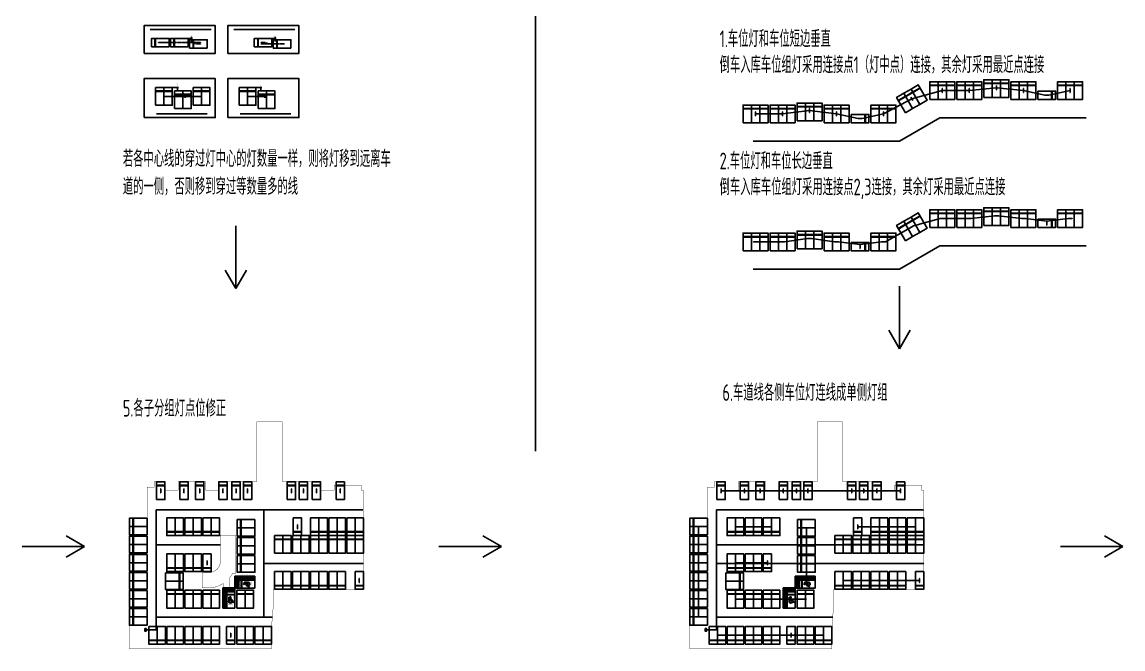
# Model space of a CAD drawing. Header units: millimetres. Extents: x -691095 to 2797013, y -349436 to 2050109.
# Drawn here: x 764316 to 1094177, y 849644 to 1037471 of the extents above; entities that cross this region are included whole.
import ezdxf
from ezdxf.enums import TextEntityAlignment as Align

# ---------------------------------------------------------------- set-up
doc = ezdxf.new("R2010")
doc.units = ezdxf.units.MM
doc.header["$LTSCALE"] = 1000
doc.linetypes.add('DASH', pattern=[0.35, 0.25, -0.1])
for name, color, linetype in [('AE-ELEV-4', 251, 'Continuous'), ('AE-EQPM-CARS', 250, 'Continuous'), ('E-LITE-LITE', 3, 'Continuous'), ('E-LITE-WIRE', 4, 'Continuous'), ('E-POWR-EQPM', 3, 'Continuous'), ('E-UNIV-EL', 140, 'Continuous'), ('防火分区', 2, 'Continuous')]:
    doc.layers.add(name, color=color, linetype=linetype)
for name, color, linetype, plot in [('E-LANE-CENTER', 6, 'Continuous', False), ('E-LITE-CENTER-JOIN', 1, 'Continuous', False), ('注释', 3, 'Continuous', False)]:
    doc.layers.add(name, color=color, linetype=linetype, plot=plot)
doc.styles.add('TH-STYLE1', font='Stfangso_1.ttf', dxfattribs={"width": 0.65})
doc.styles.add('TH-STYLE3', font='tssdeng.shx', dxfattribs={"width": 0.65, "bigfont": 'tssdchn.shx'})
doc.dimstyles.new('E-DIMB100', dxfattribs={"dimscale": 100, "dimtxt": 3.5, "dimasz": 2.5, "dimexe": 3, "dimexo": 0, "dimgap": 1.25, "dimtad": 0, "dimdec": 4, "dimdsep": 46, "dimtxsty": 'TH-STYLE1', "dimcen": 1.25, "dimadec": 0, "dimazin": 0, "dimtfac": 1, "dimtdec": 4, "dimtmove": 0, "dimatfit": 3, "dimfxl": 1, "dimtolj": 1, "dimtzin": 0, "dimarcsym": 0})

# ---------------------------------------------------------------- blocks, each defined once
blk = doc.blocks.new('car0')
at = {"linetype": 'ByBlock', "elevation": 0}
for points in [[(262323, 561110), (267623, 561110), (267623, 563610), (262323, 563610)], [(266598, 561410), (266448, 561410), (266448, 563310), (266598, 563310)]]:
    blk.add_lwpolyline(points, close=True, dxfattribs=at)
blk = doc.blocks.new('B3-B1$0$A$C2E4A0B49')
at = {"layer": 'AE-ELEV-4', "ltscale": 0.5}
h = blk.add_hatch(color=256, dxfattribs=at)
edge = h.paths.add_edge_path()
edge.add_line((501119366, 304287857), (501118885, 304287846))
edge.add_line((501118885, 304287846), (501118874, 304287984))
edge.add_line((501118874, 304287984), (501119272, 304287984))
edge.add_line((501119272, 304287984), (501119272, 304288110))
edge.add_line((501119272, 304288110), (501118864, 304288110))
edge.add_line((501118864, 304288110), (501118834, 304288490))
edge.add_ellipse((501118827, 304288670), major_axis=(89, 158), ratio=1, start_angle=211.52825, end_angle=526.75675)
edge.add_line((501118705, 304288537), (501118771, 304287697))
edge.add_line((501118771, 304287697), (501119300, 304287697))
edge.add_line((501119300, 304287697), (501119532, 304287168))
edge.add_line((501119532, 304287168), (501119820, 304287265))
edge.add_line((501119820, 304287265), (501119769, 304287395))
edge.add_line((501119769, 304287395), (501119594, 304287339))
edge.add_line((501119594, 304287339), (501119366, 304287857))
edge = h.paths.add_edge_path()
edge.add_line((501118669, 304287902), (501118669, 304288036))
edge.add_ellipse((501118855, 304287502), major_axis=(-187, 534), ratio=1, start_angle=-0.21375, end_angle=229.58993)
edge.add_line((501119383, 304287299), (501119292, 304287444))
edge.add_ellipse((501118855, 304287502), major_axis=(-205, 390), ratio=1, start_angle=-2.82316, end_angle=234.67713, ccw=False)
for p, q in [((501118669, 304287902), (501118669, 304288036)), ((501118705, 304288537), (501118771, 304287697)), ((501118771, 304287697), (501119300, 304287697)), ((501118864, 304288110), (501118834, 304288490)), ((501119272, 304288110), (501118864, 304288110)), ((501118885, 304287846), (501118874, 304287984)), ((501118874, 304287984), (501119272, 304287984)), ((501119366, 304287857), (501118885, 304287846)), ((501119272, 304287984), (501119272, 304288110)), ((501119383, 304287299), (501119292, 304287444)), ((501119300, 304287697), (501119532, 304287168)), ((501119594, 304287339), (501119366, 304287857)), ((501119769, 304287395), (501119594, 304287339)), ((501119820, 304287265), (501119769, 304287395)), ((501119532, 304287168), (501119820, 304287265))]:
    blk.add_line(p, q, dxfattribs=at)
for centre, major_axis, start_param, end_param in [((501118855, 304287502), (-187, 534), -0.0037306, 4.0071003), ((501118855, 304287502), (-205, 390), -0.0492736, 4.0958884), ((501118827, 304288670), (89, 158), 3.6918644, 9.1936396)]:
    blk.add_ellipse(centre, major_axis=major_axis, ratio=1, start_param=start_param, end_param=end_param, dxfattribs=at)
blk = doc.blocks.new('wzacw')
at = {"layer": 'AE-ELEV-4'}
for p, q in [((593274, 915272), (593919, 916019)), ((593274, 915489), (593731, 916019)), ((593274, 915923), (593357, 916019)), ((593410, 914996), (594293, 916019)), ((593597, 914996), (594481, 916019)), ((593972, 914996), (594856, 916019)), ((594160, 914996), (595043, 916019)), ((594534, 914996), (595418, 916019)), ((594722, 914996), (595605, 916019)), ((595097, 914996), (595980, 916019)), ((595284, 914996), (596167, 916019)), ((595659, 914996), (596542, 916019)), ((596874, 914907), (595674, 914907)), ((595762, 914758), (596786, 913874)), ((595762, 914570), (596786, 913687)), ((595762, 914195), (596786, 913312)), ((595762, 914008), (596786, 913125)), ((595846, 914996), (596729, 916019)), ((596146, 914819), (596786, 914249)), ((596333, 914819), (596786, 914436)), ((596874, 910107), (596874, 914907)), ((595762, 913633), (596786, 912750)), ((595762, 913446), (596786, 912563)), ((595762, 913071), (596786, 912188)), ((595762, 912884), (596786, 912000)), ((595762, 912509), (596786, 911626)), ((595762, 912322), (596786, 911438)), ((595762, 911947), (596786, 911063)), ((595762, 911759), (596786, 910876)), ((595762, 911385), (596786, 910501)), ((595762, 911197), (596786, 910314)), ((595762, 910635), (596271, 910196)), ((595674, 910107), (596874, 910107)), ((595762, 910260), (595835, 910196)), ((595835, 910196), (596271, 910196))]:
    blk.add_line(p, q, dxfattribs=at)
blk.add_lwpolyline([(596874, 916107), (593274, 916107), (593274, 914907), (596874, 914907)], close=True, dxfattribs=at)
for points in [[(593274, 914996), (593410, 914996)], [(593731, 916019), (593357, 916019)], [(593597, 914996), (593972, 914996)], [(594293, 916019), (593919, 916019)], [(594160, 914996), (594534, 914996)], [(594856, 916019), (594481, 916019)], [(594722, 914996), (595097, 914996)], [(595418, 916019), (595043, 916019)], [(595284, 914996), (595659, 914996)], [(595980, 916019), (595605, 916019)], [(596146, 914819), (595762, 914819), (595762, 914758)], [(595762, 914570), (595762, 914195)], [(595762, 914008), (595762, 913633)], [(595846, 914996), (596221, 914996)], [(596542, 916019), (596167, 916019)], [(596221, 914996), (596786, 915630), (596786, 916019), (596729, 916019)], [(596786, 914436), (596786, 914819), (596333, 914819)], [(596408, 914996), (596786, 914996), (596786, 915443), (596408, 914996)], [(596786, 913874), (596786, 914249)], [(595762, 913446), (595762, 913071)], [(595762, 912884), (595762, 912509)], [(595762, 912322), (595762, 911947)], [(595762, 911759), (595762, 911385)], [(595762, 911197), (595762, 910823)], [(595762, 910823), (596489, 910196), (596786, 910196), (596786, 910314)], [(595762, 910635), (595762, 910260)], [(596786, 913312), (596786, 913687)], [(596786, 912750), (596786, 913125)], [(596786, 912188), (596786, 912563)], [(596786, 911626), (596786, 912000)], [(596786, 911063), (596786, 911438)], [(596786, 910501), (596786, 910876)]]:
    blk.add_lwpolyline(points, dxfattribs=at)
at = {"layer": 'AE-EQPM-CARS', "linetype": 'ByBlock'}
for points in [[(593274, 910107), (593274, 914907), (595674, 914907), (595674, 910107)], [(593524, 914182), (593524, 914032), (595424, 914032), (595424, 914182)]]:
    blk.add_lwpolyline(points, close=True, dxfattribs=at)
at = {"layer": 'AE-ELEV-4', "extrusion": (2.6476e-23, 1e-16, -1), "zscale": -1, "rotation": 359.9999030966911}
blk.add_blockref('B3-B1$0$A$C2E4A0B49', (-501713945, -303374510), dxfattribs=at)
blk = doc.blocks.new('E-BL001-1')
for p, q in [((-6, -0.5), (-6, 0.5)), ((-6, 0), (6, 0)), ((6, -0.5), (6, 0.5))]:
    blk.add_line(p, q)
blk = doc.blocks.new('*D48')
at = {"layer": '注释', "color": 0, "lineweight": -2, "transparency": 16777216}
for p, q in [((814126, 1032550), (815400, 1032550)), ((815100, 1032800), (815100, 1033050)), ((815100, 1032150), (815100, 1032550)), ((814526, 1032150), (815400, 1032150)), ((815100, 1031900), (815100, 1031650))]:
    blk.add_line(p, q, dxfattribs=at)
at = {"layer": '注释', "color": 0, "transparency": 16777216}
for points in [[(815059, 1032800), (815142, 1032800), (815100, 1032550)], [(815059, 1031900), (815142, 1031900), (815100, 1032150)]]:
    blk.add_solid(points, dxfattribs=at)
at = {"layer": '注释', "color": 0, "transparency": 16777216, "insert": (815100, 1033564), "char_height": 350, "attachment_point": 5, "rotation": 90, "style": 'TH-STYLE1'}
blk.add_mtext('\\A1;≤400', dxfattribs=at)
blk = doc.blocks.new('*D49')
at = {"layer": '注释', "color": 0, "lineweight": -2, "transparency": 16777216}
for p, q in [((839198, 1032550), (840473, 1032550)), ((840173, 1032800), (840173, 1033050)), ((840173, 1032150), (840173, 1032550)), ((839598, 1032150), (840473, 1032150)), ((840173, 1031900), (840173, 1031650))]:
    blk.add_line(p, q, dxfattribs=at)
at = {"layer": '注释', "color": 0, "transparency": 16777216}
for points in [[(840131, 1032800), (840215, 1032800), (840173, 1032550)], [(840131, 1031900), (840215, 1031900), (840173, 1032150)]]:
    blk.add_solid(points, dxfattribs=at)
at = {"layer": '注释', "color": 0, "transparency": 16777216, "insert": (840173, 1033564), "char_height": 350, "attachment_point": 5, "rotation": 90, "style": 'TH-STYLE1'}
blk.add_mtext('\\A1;≤400', dxfattribs=at)
blk = doc.blocks.new('*D55')
at = {"layer": '注释', "color": 0, "lineweight": -2, "transparency": 16777216}
for p, q in [((809310, 1017840), (811169, 1017840)), ((810010, 1016840), (811169, 1016840)), ((810869, 1017840), (810869, 1018090)), ((810869, 1017090), (810869, 1017590))]:
    blk.add_line(p, q, dxfattribs=at)
at = {"layer": '注释', "color": 0, "transparency": 16777216}
for points in [[(810827, 1017590), (810911, 1017590), (810869, 1017840)], [(810827, 1017090), (810911, 1017090), (810869, 1016840)]]:
    blk.add_solid(points, dxfattribs=at)
at = {"layer": '注释', "color": 0, "transparency": 16777216, "insert": (810869, 1018685), "char_height": 350, "attachment_point": 5, "rotation": 90, "style": 'TH-STYLE1'}
blk.add_mtext('\\A1;≤1000', dxfattribs=at)
blk = doc.blocks.new('*D56')
at = {"layer": '注释', "color": 0, "lineweight": -2, "transparency": 16777216}
for p, q in [((834383, 1017840), (836167, 1017840)), ((835083, 1016840), (836167, 1016840)), ((835867, 1017840), (835867, 1018090)), ((835867, 1017090), (835867, 1017590))]:
    blk.add_line(p, q, dxfattribs=at)
at = {"layer": '注释', "color": 0, "transparency": 16777216}
for points in [[(835825, 1017590), (835909, 1017590), (835867, 1017840)], [(835825, 1017090), (835909, 1017090), (835867, 1016840)]]:
    blk.add_solid(points, dxfattribs=at)
at = {"layer": '注释', "color": 0, "transparency": 16777216, "insert": (835867, 1018685), "char_height": 350, "attachment_point": 5, "rotation": 90, "style": 'TH-STYLE1'}
blk.add_mtext('\\A1;≤1000', dxfattribs=at)
blk = doc.blocks.new('E-BDB001')
blk.add_lwpolyline([(-2.5, -1.5), (-2.5, 1.5), (2.5, 1.5), (2.5, -1.5)], close=True)
at = {"layer": 'E-UNIV-EL', "style": 'TH-STYLE3', "width": 0.7}
blk.add_attdef('BOX', text='', height=2, dxfattribs=at).set_placement((0, 0), align=Align.MIDDLE)

msp = doc.modelspace()

# ---------------------------------------------------------------- linework, layer by layer
at = {"color": 1}
for p, q in [((837632.9187, 1014789.8109, 0.00813), (837532.9187, 1014789.8109, 0.00813)), ((837632.9187, 1013589.8109, 0.00813), (837532.9187, 1013589.8109, 0.00813)), ((837582.9187, 1013589.8109, 0.00813), (837582.9187, 1014789.8109, 0.00813))]:
    msp.add_line(p, q, dxfattribs=at)
at = {"layer": 'E-LANE-CENTER'}
for p, q in [((802700.57212, 1035249.72789, 0.00813), (821029.62192, 1035249.72789, 0.00813)), ((827773.20878, 1035249.72789, 0.00813), (846102.25858, 1035249.72789, 0.00813)), ((804628.58517, 1009926.39891, 0.00813), (819789.2517, 1009926.39891, 0.00813)), ((829701.22183, 1009926.39891, 0.00813), (844861.88836, 1009926.39891, 0.00813))]:
    msp.add_line(p, q, dxfattribs=at)
for points in [[(983368.79783, 1001781.43113), (1027192.46648, 1001781.43113), (1039316.82214, 1008781.43113), (1083140.49079, 1008781.43113)], [(983368.79783, 963432.52701), (1027192.46648, 963432.52701), (1039316.82214, 970432.52701), (1083140.49079, 970432.52701)], [(804542.55485, 891366.76909), (866572.00116, 891366.76909)], [(804542.55485, 859166.76909), (804542.55485, 891366.76909)], [(836792.55485, 891366.76909), (836792.55485, 859166.76909)], [(972430.21378, 891366.76909), (1034459.66009, 891366.76909)], [(972430.21378, 859166.76909), (972430.21378, 891366.76909)], [(804542.55485, 880866.76909), (823792.55485, 880866.76909)], [(972430.21378, 880866.76909), (1034480.21378, 880866.76909)], [(836792.55485, 875266.76909), (866653.04143, 875266.76909)], [(972430.21378, 875266.76909), (1034540.70035, 875266.76909)], [(839317.96469, 859166.76909), (804542.55485, 859166.76909)], [(1007205.62361, 859166.76909), (972430.21378, 859166.76909)]]:
    msp.add_lwpolyline(points, dxfattribs=at)
at = {"layer": 'E-LITE-CENTER-JOIN'}
for points in [[(801542.55485, 855394.27523), (804542.55485, 855394.27523), (804542.55485, 859166.76909)], [(969430.21378, 855394.27523), (972430.21378, 855394.27523), (972430.21378, 859166.76909)]]:
    msp.add_lwpolyline(points, dxfattribs=at)
at = {"layer": 'E-LITE-LITE', "color": 1}
for p, q in [((816575.65226, 1030949.72789, 0.0122), (816575.65226, 1030849.72789, 0.0122)), ((817775.65226, 1030899.72789, 0.0122), (816575.65226, 1030899.72789, 0.0122)), ((817775.65226, 1030949.72789, 0.0122), (817775.65226, 1030849.72789, 0.0122)), ((835948.28892, 1031249.72789, 0.01627), (835948.28892, 1031349.72789, 0.01627)), ((835948.28892, 1031299.72789, 0.01627), (837148.28892, 1031299.72789, 0.01627)), ((837148.28892, 1031249.72789, 0.01627), (837148.28892, 1031349.72789, 0.01627))]:
    msp.add_line(p, q, dxfattribs=at)
at = {"layer": 'E-LITE-WIRE'}
for p, q in [((1030910.30855, 1014459.75623), (1040035.63926, 1016939.78891)), ((1040035.63926, 1016939.78891), (1048135.63926, 1016939.78891)), ((1048135.63926, 1016939.78891), (1056235.63926, 1017739.78891)), ((1056235.63926, 1017739.78891), (1064335.63926, 1016939.78891)), ((1064335.63926, 1016939.78891), (1070735.63926, 1015539.78891)), ((1071935.63926, 1015539.78891), (1078335.63926, 1016939.78891)), ((1022387.61495, 1009939.78891), (1030910.30855, 1014459.75623)), ((984087.61495, 1009939.78891), (992187.61495, 1009939.78891)), ((992187.61495, 1009939.78891), (1000287.61495, 1010939.78891)), ((1000287.61495, 1010939.78891), (1008387.61495, 1009939.78891)), ((1008387.61495, 1009939.78891), (1014787.61495, 1008539.78891)), ((1015987.61495, 1008539.78891), (1022387.61495, 1009939.78891)), ((1031429.92379, 976410.8521), (1039435.63926, 978590.88478)), ((1040635.63926, 978590.88478), (1047535.63926, 978590.88478)), ((1048735.63926, 978590.88478), (1055635.63926, 979390.88478)), ((1056835.63926, 979390.88478), (1063735.63926, 978590.88478)), ((1064935.63926, 978590.88478), (1071335.63926, 977790.88478)), ((1071335.63926, 977790.88478), (1077735.63926, 978590.88478)), ((1022987.61495, 971590.88478), (1030390.69331, 975810.8521)), ((984687.61495, 971590.88478), (991587.61495, 971590.88478)), ((992787.61495, 971590.88478), (999687.61495, 972590.88478)), ((1000887.61495, 972590.88478), (1007787.61495, 971590.88478)), ((1008987.61495, 971590.88478), (1015387.61495, 970790.88478)), ((1015387.61495, 970790.88478), (1021787.61495, 971590.88478)), ((973780.21378, 897066.76909, 0.00407), (1027530.21378, 897066.76909, 0.00407)), ((967030.21378, 859266.76909, 0.00407), (967030.21378, 886316.76909, 0.00407)), ((972680.21378, 853766.76909), (978080.21378, 853766.76909, 0.00407)), ((978080.21378, 853766.76909, 0.00407), (983480.21378, 853766.76909, 0.00407)), ((983480.21378, 853766.76909, 0.00407), (988880.21378, 853766.76909, 0.00407)), ((988880.21378, 853766.76909, 0.00407), (994730.21378, 853766.76909, 0.00407)), ((994730.21378, 853766.76909, 0.00407), (999080.21378, 853766.76909, 0.00407)), ((999080.21378, 853766.76909, 0.00407), (1004480.21378, 853766.76909, 0.00407))]:
    msp.add_line(p, q, dxfattribs=at)
at = {"layer": '注释'}
msp.add_line((918186.79462, 1175089.45592), (918186.79462, 908921.67477), dxfattribs=at)
at = {"layer": '注释', "linetype": 'DASH'}
for p, q in [((806496.88017, 1031299.72789, 0.00813), (810717.07636, 1031299.72789, 0.00813)), ((812265.84069, 1031299.72789, 0.00813), (816575.65226, 1031299.72789, 0.00813)), ((841492.70303, 1030899.72789, 0.0122), (837148.28892, 1030899.72789, 0.0122)), ((806810.28204, 1015189.8109, 0.00813), (818110.28204, 1015189.8109, 0.00813)), ((837582.9187, 1015189.8109, 0.00813), (831882.9187, 1015189.8109, 0.00813))]:
    msp.add_line(p, q, dxfattribs=at)
at = {"layer": '注释', "color": 1}
for p, q in [((816064.48788, 1031299.72789, 0.00813), (816028.37209, 1031164.94191, 0.00813)), ((816064.48788, 1031299.72789, 0.00813), (816064.48788, 1030847.49669, 0.00813)), ((816064.48788, 1031299.72789, 0.00813), (816100.60367, 1031164.94191, 0.00813)), ((837659.45329, 1030899.72789, 0.0122), (837623.3375, 1031034.51386, 0.0122)), ((837659.45329, 1030899.72789, 0.0122), (837659.45329, 1031351.95908, 0.0122)), ((837659.45329, 1030899.72789, 0.0122), (837695.56909, 1031034.51386, 0.0122)), ((813201.1997, 1015189.8109, 0.00813), (813165.08391, 1015055.02493, 0.00813)), ((813201.1997, 1015189.8109, 0.00813), (813201.1997, 1014737.57971, 0.00813)), ((813201.1997, 1015189.8109, 0.00813), (813237.31549, 1015055.02493, 0.00813)), ((837017.90357, 1015189.8109, 0.00813), (836981.78778, 1015055.02493, 0.00813)), ((837017.90357, 1015189.8109, 0.00813), (837017.90357, 1014737.57971, 0.00813)), ((837017.90357, 1015189.8109, 0.00813), (837054.01936, 1015055.02493, 0.00813)), ((828418.17904, 976395.57882), (828418.17904, 957627.07748)), ((825219.27878, 963155.78269), (828418.17904, 957627.07748)), ((831617.07929, 963155.78269), (828418.17904, 957627.07748)), ((1027192.46648, 958350.41192), (1027192.46648, 939581.91058)), ((1023993.56622, 945110.61579), (1027192.46648, 939581.91058)), ((1030391.36674, 945110.61579), (1027192.46648, 939581.91058)), ((777555.49276, 883590.76972), (783084.19796, 880391.86946)), ((902425.70622, 883590.76972), (907954.41143, 880391.86946)), ((1088648.42417, 883590.76972), (1094177.12937, 880391.86946)), ((764315.69662, 880391.86946), (783084.19796, 880391.86946)), ((777555.49276, 877192.9692), (783084.19796, 880391.86946)), ((889185.91008, 880391.86946), (907954.41143, 880391.86946)), ((902425.70622, 877192.9692), (907954.41143, 880391.86946)), ((1075408.62803, 880391.86946), (1094177.12937, 880391.86946)), ((1088648.42417, 877192.9692), (1094177.12937, 880391.86946))]:
    msp.add_line(p, q, dxfattribs=at)
at = {"layer": '注释', "color": 4}
for p, q in [((978080.21378, 886266.76909, 0.00407), (983480.21378, 886266.76909, 0.00407)), ((983480.21378, 886266.76909, 0.00407), (988880.21378, 886266.76909, 0.00407)), ((999330.21378, 885916.76909, 0.00407), (999330.21378, 880516.76909, 0.00407)), ((1014730.21378, 886266.76909, 0.00407), (1021180.21378, 886266.76909, 0.00407)), ((1021180.21378, 886266.76909, 0.00407), (1026580.21378, 886266.76909, 0.00407)), ((1026580.21378, 886266.76909, 0.00407), (1031980.21378, 886266.76909, 0.00407)), ((1010380.21378, 880966.76909, 0.00407), (1015780.21378, 880966.76909, 0.00407)), ((1015780.21378, 880966.76909, 0.00407), (1021180.21378, 880966.76909, 0.00407)), ((1021180.21378, 880966.76909, 0.00407), (1026580.21378, 880966.76909, 0.00407)), ((1026580.21378, 880966.76909, 0.00407), (1031980.21378, 880966.76909, 0.00407)), ((999330.21378, 880516.76909, 0.00407), (999330.21378, 875116.76909, 0.00407)), ((978080.21378, 875466.76909, 0.00407), (983480.21378, 875466.76909, 0.00407)), ((983480.21378, 875466.76909, 0.00407), (987630.21378, 875466.76909, 0.00407)), ((999330.21378, 875116.76909, 0.00407), (999330.21378, 869616.76909, 0.00407)), ((1010380.21378, 870166.76909, 0.00407), (1015780.21378, 870166.76909, 0.00407)), ((1015780.21378, 870166.76909, 0.00407), (1021180.21378, 870166.76909, 0.00407)), ((1021180.21378, 870166.76909, 0.00407), (1026580.21378, 870166.76909, 0.00407)), ((1026580.21378, 870166.76909, 0.00407), (1033230.21378, 870166.76909, 0.00407)), ((983480.21378, 864566.76909, 0.00407), (978080.21378, 864566.76909, 0.00407)), ((988880.21378, 864566.76909, 0.00407), (983480.21378, 864566.76909, 0.00407)), ((994180.21378, 864566.76909, 0.00407), (988880.21378, 864566.76909, 0.00407)), ((999080.21378, 864566.76909, 0.00407), (994180.21378, 864566.76909, 0.00407)), ((999330.21378, 864566.76909, 0.00407), (999080.21378, 864566.76909, 0.00407))]:
    msp.add_line(p, q, dxfattribs=at)
at = {"layer": '注释', "elevation": 0.00407}
for points in [[(800885.89103, 1028075.80308), (822218.89445, 1028075.80308), (822218.89445, 1036408.40566), (800885.89103, 1036408.40566)], [(825958.52768, 1028075.80308), (847291.5311, 1028075.80308), (847291.5311, 1036408.40566), (825958.52768, 1036408.40566)], [(800885.89103, 1008831.66251), (822218.89445, 1008831.66251), (822218.89445, 1020522.76035), (800885.89103, 1020522.76035)], [(825958.52768, 1008831.66251), (847291.5311, 1008831.66251), (847291.5311, 1020522.76035), (825958.52768, 1020522.76035)]]:
    msp.add_lwpolyline(points, close=True, dxfattribs=at)
at = {"layer": '注释', "color": 30}
for points in [[(829656.1907, 871749.03079, 0, 50, -0.52056705), (830156.1907, 871749.03079, 0, 50, -0.52056705), (830656.1907, 871749.03079, 0, 50, -0.52056705), (831156.1907, 871749.03079, 0, 50, -0.52056705), (831656.1907, 871749.03079, 0, 50, -0.52056705), (832156.1907, 871749.03079, 0, 50, -0.52056705), (832656.1907, 871749.03079, 0, 50, -0.52056705), (833028.34271, 871621.18279, 0, 50, -0.52056705), (833028.34271, 871121.18279, 0, 50, -0.52056705), (833028.34271, 870621.18279, 0, 50, -0.52056705), (833028.34271, 870121.18279, 0, 50, -0.52056705), (833028.34271, 869621.18279, 0, 50, -0.52056705), (833028.34271, 869121.18279, 0, 50, -0.52056705), (833028.34271, 868621.18279, 0, 50, -0.52056705), (832619.84495, 868529.68055, 0, 50, -0.52056705), (832119.84495, 868529.68055, 0, 50, -0.52056705), (831619.84495, 868529.68055, 0, 50, -0.52056705), (831119.84495, 868529.68055, 0, 50, -0.52056705), (830619.84495, 868529.68055, 0, 50, -0.52056705), (830119.84495, 868529.68055, 0, 50, -0.52056705), (829656.1907, 868566.02631, 0, 50, -0.52056705), (829656.1907, 869066.02631, 0, 50, -0.52056705), (829656.1907, 869566.02631, 0, 50, -0.52056705), (829656.1907, 870066.02631, 0, 50, -0.52056705), (829656.1907, 870566.02631, 0, 50, -0.52056705), (829656.1907, 871066.02631, 0, 50, -0.52056705)], [(825185.3023, 866018.06065, 0, 50, -0.52056705), (825685.3023, 866018.06065, 0, 50, -0.52056705), (826185.3023, 866018.06065, 0, 50, -0.52056705), (826685.3023, 866018.06065, 0, 50, -0.52056705), (827185.3023, 866018.06065, 0, 50, -0.52056705), (827653.66698, 865986.42532, 0, 50, -0.52056705), (827653.66698, 865486.42532, 0, 50, -0.52056705), (827653.66698, 864986.42532, 0, 50, -0.52056705), (827653.66698, 864486.42532, 0, 50, -0.52056705), (827653.66698, 863986.42532, 0, 50, -0.52056705), (827653.66698, 863486.42532, 0, 50, -0.52056705), (827553.36502, 863086.72728, 0, 50, -0.52056705), (827053.36502, 863086.72728, 0, 50, -0.52056705), (826553.36502, 863086.72728, 0, 50, -0.52056705), (826053.36502, 863086.72728, 0, 50, -0.52056705), (825553.36502, 863086.72728, 0, 50, -0.52056705), (825185.3023, 863218.66457, 0, 50, -0.52056705), (825185.3023, 863718.66457, 0, 50, -0.52056705), (825185.3023, 864218.66457, 0, 50, -0.52056705), (825185.3023, 864718.66457, 0, 50, -0.52056705), (825185.3023, 865218.66457, 0, 50, -0.52056705), (825185.3023, 865718.66457, 0, 50, -0.52056705)]]:
    msp.add_lwpolyline(points, format="xyseb", close=True, dxfattribs=at)
at = {"layer": '防火分区', "const_width": 100}
for points in [[(839092.55485, 856416.76909), (839092.55485, 849696.76909), (836642.59644, 849696.76909), (833742.47651, 849696.58506), (828692.58125, 849694.46071), (817442.59644, 849694.4566), (817442.5157, 849696.76909), (815442.5157, 849696.76909), (815442.61948, 849694.46071), (804192.47952, 849694.46071), (799142.47926, 849694.46069), (796492.55485, 849694.46071), (796492.55486, 889016.76909), (801792.55503, 889016.76909), (801792.55476, 898128.88923), (803930.21705, 898116.76909), (803930.21705, 899776.88566), (807330.21705, 899776.88566), (807342.55489, 897216.76909), (811142.55492, 897236.71081), (811142.55492, 899796.82738), (819242.55517, 899776.88566), (819242.55454, 897216.76931), (823042.55457, 897216.76931), (823042.5552, 899776.88566), (834692.55485, 899776.88566), (834692.55485, 917716.76909), (842292.55485, 917716.76909), (842292.68975, 899776.88567), (846579.09506, 899776.88559), (846579.09484, 899776.88566), (853992.55485, 899776.88566), (853992.55485, 897217.34398), (857792.55423, 897216.1942), (857792.55423, 898716.76953), (865892.55535, 898716.76953), (865892.55485, 897216.76909), (866542.55485, 897216.76909), (866692.55485, 867416.76909), (839619.73983, 867416.76909), (839592.55485, 862516.76909)], [(1006980.21378, 856416.76909), (1006980.21378, 849696.76909), (1004530.25536, 849696.76909), (1001630.13543, 849696.58506), (996580.24018, 849694.46071), (985330.25536, 849694.4566), (985330.17462, 849696.76909), (983330.17462, 849696.76909), (983330.2784, 849694.46071), (972080.13844, 849694.46071), (967030.13819, 849694.46069), (964380.21378, 849694.46071), (964380.21379, 889016.76909), (969680.21395, 889016.76909), (969680.21368, 898128.88923), (971817.87597, 898116.76909), (971817.87597, 899776.88566), (975217.87597, 899776.88566), (975230.21381, 897216.76909), (979030.21385, 897236.71081), (979030.21385, 899796.82738), (987130.21409, 899776.88566), (987130.21346, 897216.76931), (990930.2135, 897216.76931), (990930.21412, 899776.88566), (1002580.21378, 899776.88566), (1002580.21378, 917716.76909), (1010180.21378, 917716.76909), (1010180.34867, 899776.88567), (1014466.75399, 899776.88559), (1014466.75377, 899776.88566), (1021880.21378, 899776.88566), (1021880.21378, 897217.34398), (1025680.21315, 897216.1942), (1025680.21315, 898716.76953), (1033780.21427, 898716.76953), (1033780.21378, 897216.76909), (1034430.21378, 897216.76909), (1034580.21378, 867416.76909), (1007507.39875, 867416.76909), (1007480.21378, 862516.76909)]]:
    msp.add_lwpolyline(points, close=True, dxfattribs=at)
msp.add_lwpolyline([(824592.55485, 869272.47228, -0.1416672909), (820092.55485, 867916.78777), (818292.55485, 867916.76909), (818292.55485, 872516.7693), (820200.93634, 872515.13439, 0.4235848122), (823792.54426, 876216.79042), (823792.54154, 883616.76909), (828392.56814, 883616.78806), (828392.53135, 872216.76909), (827365.10599, 872216.76909, -0.0500106344), (826392.55485, 870836.89818), (826392.55485, 867916.76909), (824592.55485, 867916.74977)], format="xyb", close=True, dxfattribs=at)

# ---------------------------------------------------------------- block references
at = {"layer": 'AE-EQPM-CARS', "linetype": 'ByBlock', "xscale": -1}
for p in [(1070748.78268, 468939.27505, 0.00813), (1076448.78268, 468939.27505, 0.00407), (1101521.41934, 468939.27505, 0.00407), (1082148.78268, 468539.27505, 0.00813), (1107221.41934, 468539.27505, 0.00813)]:
    msp.add_blockref('car0', p, dxfattribs=at)
for p, rotation in [((475175.18643, 751966.65849), 270), ((477675.18643, 751966.65849), 270), ((480175.18643, 751966.65849), 270), ((483275.18643, 751966.65849), 270), ((485775.18643, 751966.65849), 270), ((488275.18643, 751966.65849), 270), ((491375.18643, 752566.65849), 270), ((493875.18643, 752566.65849), 270), ((496375.18643, 752566.65849), 270), ((499475.18643, 751966.65849), 270), ((501975.18643, 751966.65849), 270), ((504475.18643, 751966.65849), 270), ((513475.18643, 751966.65849), 270), ((515975.18643, 751966.65849), 270), ((518475.18643, 751966.65849), 270), ((243199.82921, 750216.68048, 0.00407), 270), ((245699.82921, 750216.68048, 0.00407), 270), ((248899.82921, 749216.68048, 0.00407), 270), ((251399.82921, 749216.68048, 0.00407), 270), ((254499.82921, 750216.68048, 0.00407), 270), ((256999.82921, 750216.68048, 0.00407), 270), ((268272.46587, 750216.68048, 0.00407), 270), ((270772.46587, 750216.68048, 0.00407), 270), ((273972.46587, 749216.68048, 0.00407), 270), ((276472.46587, 749216.68048, 0.00407), 270), ((674213.37201, 502556.06755), 299.9999999999999), ((676378.43552, 503806.06755), 299.9999999999999), ((678543.49903, 505056.06755), 299.9999999999999), ((806362.50884, 1577900.24174), 180), ((435427.16212, 745566.65849), 270), ((437927.16212, 745566.65849), 270), ((440427.16212, 745566.65849), 270), ((419227.16212, 744966.65849), 270), ((421727.16212, 744966.65849), 270), ((424227.16212, 744966.65849), 270), ((427327.16212, 744966.65849), 270), ((429827.16212, 744966.65849), 270), ((432327.16212, 744966.65849), 270), ((443527.16212, 744966.65849), 270), ((446027.16212, 744966.65849), 270), ((448527.16212, 744966.65849), 270), ((750414.48453, 1570900.24174), 180), ((457527.16212, 744966.65849), 270), ((460027.16212, 744966.65849), 270), ((462527.16212, 744966.65849), 270), ((678543.49903, 466707.16342), 299.9999999999999), ((475175.18643, 713617.75436), 270), ((477675.18643, 713617.75436), 270), ((480175.18643, 713617.75436), 270), ((483275.18643, 713617.75436), 270), ((485775.18643, 713617.75436), 270), ((488275.18643, 713617.75436), 270), ((491375.18643, 714217.75436), 270), ((493875.18643, 714217.75436), 270), ((496375.18643, 714217.75436), 270), ((499475.18643, 713617.75436), 270), ((501975.18643, 713617.75436), 270), ((504475.18643, 713617.75436), 270), ((513475.18643, 713617.75436), 270), ((515975.18643, 713617.75436), 270), ((518475.18643, 713617.75436), 270), ((674213.37201, 464207.16342), 299.9999999999999), ((676378.43552, 465457.16342), 299.9999999999999), ((806362.50884, 1539551.33761), 180), ((419227.16212, 706617.75436), 270), ((421727.16212, 706617.75436), 270), ((424227.16212, 706617.75436), 270), ((427327.16212, 706617.75436), 270), ((429827.16212, 706617.75436), 270), ((432327.16212, 706617.75436), 270), ((435427.16212, 707217.75436), 270), ((437927.16212, 707217.75436), 270), ((440427.16212, 707217.75436), 270), ((443527.16212, 706617.75436), 270), ((446027.16212, 706617.75436), 270), ((448527.16212, 706617.75436), 270), ((457527.16212, 706617.75436), 270), ((460027.16212, 706617.75436), 270), ((462527.16212, 706617.75436), 270), ((750414.48453, 1532551.33761), 180), ((243532.10202, 632093.63867), 270), ((250482.10202, 632093.63867), 270), ((255182.10202, 632093.63867), 270), ((262132.10202, 632093.63867), 270), ((266082.10202, 632093.63867), 270), ((269532.10202, 632093.63867), 270), ((282682.1018, 632093.63873, -0.00407), 270), ((286282.10202, 632093.63867), 270), ((290182.10202, 632093.63867), 270), ((297282.10202, 632093.63867), 270), ((411419.76095, 632093.63867), 270), ((418369.76095, 632093.63867), 270), ((423069.76095, 632093.63867), 270), ((430019.76095, 632093.63867), 270), ((433969.76095, 632093.63867), 270), ((437419.76095, 632093.63867), 270), ((450569.76072, 632093.63873, -0.00407), 270), ((454169.76095, 632093.63867), 270), ((458069.76095, 632093.63867), 270), ((465169.76095, 632093.63867), 270), ((1371303.00768, 1151239.89951), 90), ((1373803.00768, 1151239.89951), 90), ((1376703.00768, 1151239.89951), 90), ((1379203.00768, 1151239.89951), 90), ((1382103.00768, 1151239.89951), 90), ((1384603.00768, 1151239.89951), 90), ((1539190.66661, 1151239.89951), 90), ((1541690.66661, 1151239.89951), 90), ((1544590.66661, 1151239.89951), 90), ((1547090.66661, 1151239.89951), 90), ((1549990.66661, 1151239.89951), 90), ((1552490.66661, 1151239.89951), 90), ((278882.10202, 615993.63867), 270), ((281382.10202, 615993.63867), 270), ((284282.10202, 615993.63867), 270), ((286782.10202, 615993.63867), 270), ((289682.10202, 615993.63867), 270), ((292182.10202, 615993.63867), 270), ((295082.10202, 615993.63867), 270), ((297582.10202, 615993.63867), 270), ((300482.10202, 615993.63867), 270), ((302982.10202, 615993.63867), 270), ((446769.76095, 615993.63867), 270), ((449269.76095, 615993.63867), 270), ((452169.76095, 615993.63867), 270), ((454669.76095, 615993.63867), 270), ((457569.76095, 615993.63867), 270), ((460069.76095, 615993.63867), 270), ((462969.76095, 615993.63867), 270), ((465469.76095, 615993.63867), 270), ((468369.76095, 615993.63867), 270), ((470869.76095, 615993.63867), 270), ((1371303.00768, 1140439.89951), 90), ((1373803.00768, 1140439.89951), 90), ((1376703.00768, 1140439.89951), 90), ((1379203.00768, 1140439.89951), 90), ((1382103.00768, 1140439.89951), 90), ((1539190.66661, 1140439.89951), 90), ((1541690.66661, 1140439.89951), 90), ((1544590.66661, 1140439.89951), 90), ((1547090.66661, 1140439.89951), 90), ((1549990.66661, 1140439.89951), 90), ((544969.42443, 1433577.22192), 180), ((712857.08336, 1433577.22192), 180), ((544969.42443, 1431077.22192), 180), ((712857.08336, 1431077.22192), 180), ((251982.10202, 599593.63867), 270), ((254482.10202, 599593.63867), 270), ((257382.10202, 599593.63867), 270), ((259882.10202, 599593.63867), 270), ((267582.10202, 599593.63867), 270), ((270082.10202, 599593.63867), 270), ((419869.76095, 599593.63867), 270), ((422369.76095, 599593.63867), 270), ((425269.76095, 599593.63867), 270), ((427769.76095, 599593.63867), 270), ((435469.76095, 599593.63867), 270), ((437969.76095, 599593.63867), 270)]:
    msp.add_blockref('car0', p, dxfattribs=dict(at, rotation=rotation))
at = {"layer": 'AE-EQPM-CARS', "linetype": 'ByBlock'}
for p, rotation in [((1064115.68527, 1449927.22192), 180), ((1096415.68527, 1449527.22192), 180), ((284482.10202, 1151239.89951), 270), ((289682.10202, 1151239.89951), 270), ((292182.10202, 1151239.89951), 270), ((295082.10202, 1151239.89951), 270), ((297582.10202, 1151239.89951), 270), ((300482.10202, 1151239.89951), 270), ((302982.10202, 1151239.89951), 270), ((1232003.3442, 1449927.22192), 180), ((1264303.3442, 1449527.22192), 180), ((452369.76095, 1151239.89951), 270), ((457569.76095, 1151239.89951), 270), ((460069.76095, 1151239.89951), 270), ((462969.76095, 1151239.89951), 270), ((465469.76095, 1151239.89951), 270), ((468369.76095, 1151239.89951), 270), ((470869.76095, 1151239.89951), 270), ((1064115.68527, 1447427.22192), 180), ((1096415.68527, 1447027.22192), 180), ((1232003.3442, 1447427.22192), 180), ((1264303.3442, 1447027.22192), 180), ((1064115.68527, 1444527.22192), 180), ((1064115.68527, 1442027.22192), 180), ((1096415.68527, 1444127.22192), 180), ((1232003.3442, 1444527.22192), 180), ((1232003.3442, 1442027.22192), 180), ((1264303.3442, 1444127.22192), 180), ((1064115.68527, 1439077.22192), 180), ((1096415.68527, 1441627.22192), 180), ((1096415.68527, 1438727.22192), 180), ((1232003.3442, 1439077.22192), 180), ((1264303.3442, 1441627.22192), 180), ((1264303.3442, 1438727.22192), 180), ((1064115.68527, 1436577.22192), 180), ((1096415.68527, 1436227.22192), 180), ((1232003.3442, 1436577.22192), 180), ((1264303.3442, 1436227.22192), 180), ((1064115.68527, 1433677.22192), 180), ((278882.10202, 1135139.89951), 270), ((281382.10202, 1135139.89951), 270), ((284282.10202, 1135139.89951), 270), ((286782.10202, 1135139.89951), 270), ((289682.10202, 1135139.89951), 270), ((292182.10202, 1135139.89951), 270), ((295082.10202, 1135139.89951), 270), ((297582.10202, 1135139.89951), 270), ((302982.10202, 1135139.89951), 270), ((1232003.3442, 1433677.22192), 180), ((446769.76095, 1135139.89951), 270), ((449269.76095, 1135139.89951), 270), ((452169.76095, 1135139.89951), 270), ((454669.76095, 1135139.89951), 270), ((457569.76095, 1135139.89951), 270), ((460069.76095, 1135139.89951), 270), ((462969.76095, 1135139.89951), 270), ((465469.76095, 1135139.89951), 270), ((470869.76095, 1135139.89951), 270), ((1064115.68527, 1431177.22192), 180), ((1232003.3442, 1431177.22192), 180), ((1064115.68527, 1428277.22192), 180), ((1064115.68527, 1425777.22192), 180), ((1371303.00768, 599593.63867), 90), ((1373803.00768, 599593.63867), 90), ((1232003.3442, 1428277.22192), 180), ((1232003.3442, 1425777.22192), 180), ((1539190.66661, 599593.63867), 90), ((1541690.66661, 599593.63867), 90), ((1064115.68527, 1422877.22192), 180), ((1232003.3442, 1422877.22192), 180), ((1064115.68527, 1420377.22192), 180), ((1232003.3442, 1420377.22192), 180), ((241182.10202, 1118739.89951, -0.00407), 270), ((243682.10202, 1118739.89951, -0.00407), 270), ((246582.10202, 1118739.89951), 270), ((249082.10202, 1118739.89951), 270), ((251982.10202, 1118739.89951), 270), ((254482.10202, 1118739.89951), 270), ((257382.10202, 1118739.89951), 270), ((259882.10202, 1118739.89951), 270), ((264482.10202, 1118739.89951), 270), ((267582.10202, 1118739.89951), 270), ((270082.10202, 1118739.89951), 270), ((272982.10202, 1118739.89951), 270), ((275482.10202, 1118739.89951), 270), ((409069.76095, 1118739.89951, -0.00407), 270), ((411569.76095, 1118739.89951, -0.00407), 270), ((414469.76095, 1118739.89951), 270), ((416969.76095, 1118739.89951), 270), ((419869.76095, 1118739.89951), 270), ((422369.76095, 1118739.89951), 270), ((425269.76095, 1118739.89951), 270), ((427769.76095, 1118739.89951), 270), ((432369.76095, 1118739.89951), 270), ((435469.76095, 1118739.89951), 270), ((437969.76095, 1118739.89951), 270), ((440869.76095, 1118739.89951), 270), ((443369.76095, 1118739.89951), 270)]:
    msp.add_blockref('car0', p, dxfattribs=dict(at, rotation=rotation))
at = {"layer": 'AE-EQPM-CARS', "rotation": 90}
for p in [(1744199.84441, 274542.84064), (1912087.50333, 274542.84064)]:
    msp.add_blockref('wzacw', p, dxfattribs=at)
at = {"layer": 'AE-EQPM-CARS', "xscale": -1}
for p in [(1421366.4833, -48190.52046), (1589254.14223, -48190.52046)]:
    msp.add_blockref('wzacw', p, dxfattribs=at)
at = {"layer": 'E-LITE-LITE', "yscale": 100, "zscale": 100}
for p, xscale, rotation in [((805775.65226, 1031299.72789, 0.0122), 100, 180), ((811475.65226, 1031299.72789, 0.00813), 100, 180), ((817175.65226, 1031299.72789, 0.00813), 100, 180), ((842248.28892, 1030899.72789, 0.0122), -100, 180), ((1040035.63926, 1016939.78891), 100, 90), ((1048135.63926, 1016939.78891), 100, 90), ((1056235.63926, 1017739.78891), 100, 90), ((1064335.63926, 1016939.78891), 100, 90), ((1078335.63926, 1016939.78891), 100, 270), ((806810.28204, 1015189.8109, 0.00813), 100, 89.99999999999999), ((812510.28204, 1014189.8109, 0.00813), 100, 89.99999999999999), ((818110.28204, 1015189.8109, 0.00813), 100, 89.99999999999999), ((831882.9187, 1015189.8109, 0.00813), 100, 89.99999999999999), ((837582.9187, 1015189.8109, 0.00813), 100, 89.99999999999999), ((1030910.30855, 1014459.75623), 100, 299.9999999999911), ((1071335.63926, 1015539.78891), 100, 180), ((984087.61495, 1009939.78891), 100, 90), ((992187.61495, 1009939.78891), 100, 90), ((1000287.61495, 1010939.78891), 100, 90), ((1008387.61495, 1009939.78891), 100, 90), ((1022387.61495, 1009939.78891), 100, 270), ((1015387.61495, 1008539.78891), 100, 180), ((1030910.30855, 976110.8521), 100, 29.99999999999109), ((1040035.63926, 978590.88478), 100, 180), ((1048135.63926, 978590.88478), 100, 180), ((1056235.63926, 979390.88478), 100, 180), ((1064335.63926, 978590.88478), 100, 180), ((1071335.63926, 977190.88478), 100, 269.9999999999999), ((1015387.61495, 970190.88478), 100, 269.9999999999999), ((805892.55485, 897066.76909, 0.00407), 100, 270), ((812842.55485, 897066.76909, 0.00407), 100, 270), ((817542.55485, 897066.76909, 0.00407), 100, 270), ((824492.55485, 897066.76909, 0.00407), 100, 270), ((828442.55485, 897066.76909, 0.00407), 100, 270), ((831892.55485, 897066.76909, 0.00407), 100, 270), ((845042.55463, 897066.76909), 100, 270), ((848642.55485, 897066.76909, 0.00407), 100, 270), ((852542.55485, 897066.76909, 0.00407), 100, 270), ((859642.55485, 897066.76909, 0.00407), 100, 270), ((973780.21378, 897066.76909, 0.00407), 100, 270), ((980730.21378, 897066.76909, 0.00407), 100, 270), ((985430.21378, 897066.76909, 0.00407), 100, 270), ((992380.21378, 897066.76909, 0.00407), 100, 270), ((996330.21378, 897066.76909, 0.00407), 100, 270), ((999780.21378, 897066.76909, 0.00407), 100, 270), ((1012930.21355, 897066.76909), 100, 270), ((1016530.21378, 897066.76909, 0.00407), 100, 270), ((1020430.21378, 897066.76909, 0.00407), 100, 270), ((1027530.21378, 897066.76909, 0.00407), 100, 270), ((810192.55485, 886266.76909, 0.00407), 100, 270), ((815592.55485, 886266.76909, 0.00407), 100, 270), ((820992.55485, 886266.76909, 0.00407), 100, 270), ((846842.55485, 886266.76909, 0.00407), 100, 90), ((853292.55485, 886266.76909, 0.00407), 100, 90), ((858692.55485, 886266.76909, 0.00407), 100, 90), ((864092.55485, 886266.76909, 0.00407), 100, 90), ((978080.21378, 886266.76909, 0.00407), 100, 270), ((983480.21378, 886266.76909, 0.00407), 100, 270), ((988880.21378, 886266.76909, 0.00407), 100, 270), ((1014730.21378, 886266.76909, 0.00407), 100, 90), ((1021180.21378, 886266.76909, 0.00407), 100, 90), ((1026580.21378, 886266.76909, 0.00407), 100, 90), ((1031980.21378, 886266.76909, 0.00407), 100, 90), ((842492.55485, 880966.76909, 0.00407), 100, 90), ((847892.55485, 880966.76909, 0.00407), 100, 90), ((853292.55485, 880966.76909, 0.00407), 100, 90), ((858692.55485, 880966.76909, 0.00407), 100, 90), ((864092.55485, 880966.76909, 0.00407), 100, 90), ((1010380.21378, 880966.76909, 0.00407), 100, 90), ((1015780.21378, 880966.76909, 0.00407), 100, 90), ((1021180.21378, 880966.76909, 0.00407), 100, 90), ((1026580.21378, 880966.76909, 0.00407), 100, 90), ((1031980.21378, 880966.76909, 0.00407), 100, 90), ((810192.55485, 875466.76909, 0.00407), 100, 270), ((815592.55485, 875466.76909, 0.00407), 100, 270), ((819742.55485, 875466.76909, 0.00407), 100, 270), ((978080.21378, 875466.76909, 0.00407), 100, 270), ((983480.21378, 875466.76909, 0.00407), 100, 270), ((987630.21378, 875466.76909, 0.00407), 100, 270), ((809942.55485, 869966.76909, 0.00407), 100, 180), ((842492.55485, 870166.76909, 0.00407), 100, 90), ((847892.55485, 870166.76909, 0.00407), 100, 90), ((853292.55485, 870166.76909, 0.00407), 100, 90), ((858692.55485, 870166.76909, 0.00407), 100, 90), ((865342.55485, 870166.76909, 0.00407), 100, 90), ((977830.21378, 869966.76909, 0.00407), 100, 180), ((1010380.21378, 870166.76909, 0.00407), 100, 90), ((1015780.21378, 870166.76909, 0.00407), 100, 90), ((1021180.21378, 870166.76909, 0.00407), 100, 90), ((1026580.21378, 870166.76909, 0.00407), 100, 90), ((1033230.21378, 870166.76909, 0.00407), 100, 90), ((810192.55485, 864566.76909, 0.00407), 100, 90), ((815592.55485, 864566.76909, 0.00407), 100, 90), ((820992.55485, 864566.76909, 0.00407), 100, 90), ((826292.55485, 864566.76909, 0.00407), 100, 90), ((831192.55485, 864566.76909, 0.00407), 100, 90), ((978080.21378, 864566.76909, 0.00407), 100, 90), ((983480.21378, 864566.76909, 0.00407), 100, 90), ((988880.21378, 864566.76909, 0.00407), 100, 90), ((994180.21378, 864566.76909, 0.00407), 100, 90), ((999080.21378, 864566.76909, 0.00407), 100, 90), ((804792.55485, 853766.76909), 100, 90), ((810192.55485, 853766.76909, 0.00407), 100, 90), ((815592.55485, 853766.76909, 0.00407), 100, 90), ((820992.55485, 853766.76909, 0.00407), 100, 90), ((826842.55485, 853766.76909, 0.00407), 100, 90), ((831192.55485, 853766.76909, 0.00407), 100, 90), ((836592.55485, 853766.76909, 0.00407), 100, 90), ((972680.21378, 853766.76909), 100, 90), ((978080.21378, 853766.76909, 0.00407), 100, 90), ((983480.21378, 853766.76909, 0.00407), 100, 90), ((988880.21378, 853766.76909, 0.00407), 100, 90), ((994730.21378, 853766.76909, 0.00407), 100, 90), ((999080.21378, 853766.76909, 0.00407), 100, 90), ((1004480.21378, 853766.76909, 0.00407), 100, 90)]:
    msp.add_blockref('E-BL001-1', p, dxfattribs=dict(at, xscale=xscale, rotation=rotation))
at = {"layer": 'E-LITE-LITE', "xscale": 100, "yscale": 100, "zscale": 100}
for p in [(836548.28892, 1030899.72789, 0.0122), (1078335.63926, 978590.88478), (984087.61495, 971590.88478), (992187.61495, 971590.88478), (1000287.61495, 972590.88478), (1008387.61495, 971590.88478), (1022387.61495, 971590.88478), (799142.55485, 886316.76909, 0.00407), (831442.55485, 885916.76909, 0.00407), (967030.21378, 886316.76909, 0.00407), (999330.21378, 885916.76909, 0.00407), (799142.55485, 880916.76909, 0.00407), (967030.21378, 880916.76909, 0.00407), (831442.55485, 880516.76909, 0.00407), (999330.21378, 880516.76909, 0.00407), (799142.55485, 875466.76909, 0.00407), (831442.55485, 875116.76909, 0.00407), (967030.21378, 875466.76909, 0.00407), (999330.21378, 875116.76909, 0.00407), (799142.55485, 870066.76909, 0.00407), (831442.55485, 869616.76909, 0.00407), (967030.21378, 870066.76909, 0.00407), (999330.21378, 869616.76909, 0.00407), (799142.55485, 864666.76909, 0.00407), (967030.21378, 864666.76909, 0.00407), (799142.55485, 859266.76909, 0.00407), (967030.21378, 859266.76909, 0.00407)]:
    msp.add_blockref('E-BL001-1', p, dxfattribs=at)
at = {"layer": 'E-POWR-EQPM', "xscale": 150, "yscale": 150, "zscale": 150, "rotation": 270}
for p in [(801317.55485, 855394.27523), (969205.21378, 855394.27523)]:
    msp.add_blockref('E-BDB001', p, dxfattribs=at).add_auto_attribs({'BOX': 'AL'})

# ---------------------------------------------------------------- texts
at = {"layer": '注释', "style": 'TH-STYLE3', "width": 0.65}
for s, p in [('1.车位灯和车位短边垂直', (973332.37625, 1029954.01691)), ('倒车入库车位组灯采用连接点1（灯中点）连接，其余灯采用最近点连接', (973332.37625, 1022166.05311)), ('2.车位灯和车位长边垂直', (973332.37625, 993356.14133)), ('倒车入库车位组灯采用连接点2,3连接，其余灯采用最近点连接', (973332.37625, 985568.17754))]:
    msp.add_text(s, height=5000, dxfattribs=at).set_placement(p)
at = {"layer": '注释', "char_height": 5000, "attachment_point": 1, "style": 'TH-STYLE3'}
for s, insert, width in [('若各中心线的穿过灯中心的灯数量一样，则将灯移到远离车道的一侧，否则移到穿过等数量多的线', (794531.02642, 999037.86535), 81748.1583805), ('6.车道线各侧车位灯连线成单侧灯组', (974175.71293, 928968.90134), 61686.1639382), ('5.各子分组灯点位修正', (794531.02642, 924265.26113), 81748.1583805)]:
    msp.add_mtext(s, dxfattribs=dict(at, insert=insert, width=width))

# ---------------------------------------------------------------- dimensions: what is measured, and where the dimension line sits
at = {"layer": '注释'}
for base, p1, p2, text, picture, middle in [((815100.22695, 1032149.72789, 0.00407), (814125.65226, 1032549.72789, 0.00813), (814525.65226, 1032149.72789, 0.0122), '≤400', '*D48', (815100.22695, 1033564.06311, 0.00407)), ((840172.86361, 1032149.72789, 0.00407), (839198.28892, 1032549.72789, 0.00813), (839598.28892, 1032149.72789, 0.0122), '≤400', '*D49', (840172.86361, 1033564.06311, 0.00407)), ((835866.8996, 1016839.8109), (834382.9187, 1017839.8109, 0.00813), (835082.9187, 1016839.8109, 0.00813), '≤1000', '*D56', (835866.8996, 1018684.97757))]:
    dim = msp.add_linear_dim(base=base, p1=p1, p2=p2, angle=90, text=text, dimstyle='E-DIMB100', dxfattribs=at)
    dim.commit()
    dim.dimension.update_dxf_attribs({"geometry": picture, "text_midpoint": middle, "dimtype": 160})
dim = msp.add_linear_dim(base=(810869.06474, 1017839.8109), p1=(810010.28204, 1016839.8109, 0.00813), p2=(809310.28204, 1017839.8109, 0.00813), angle=90, text='≤1000', dimstyle='E-DIMB100', dxfattribs=at)
dim.commit()
dim.dimension.update_dxf_attribs({"geometry": '*D55', "text_midpoint": (810869.06474, 1018684.97757)})

doc.saveas('drawing.dxf')
